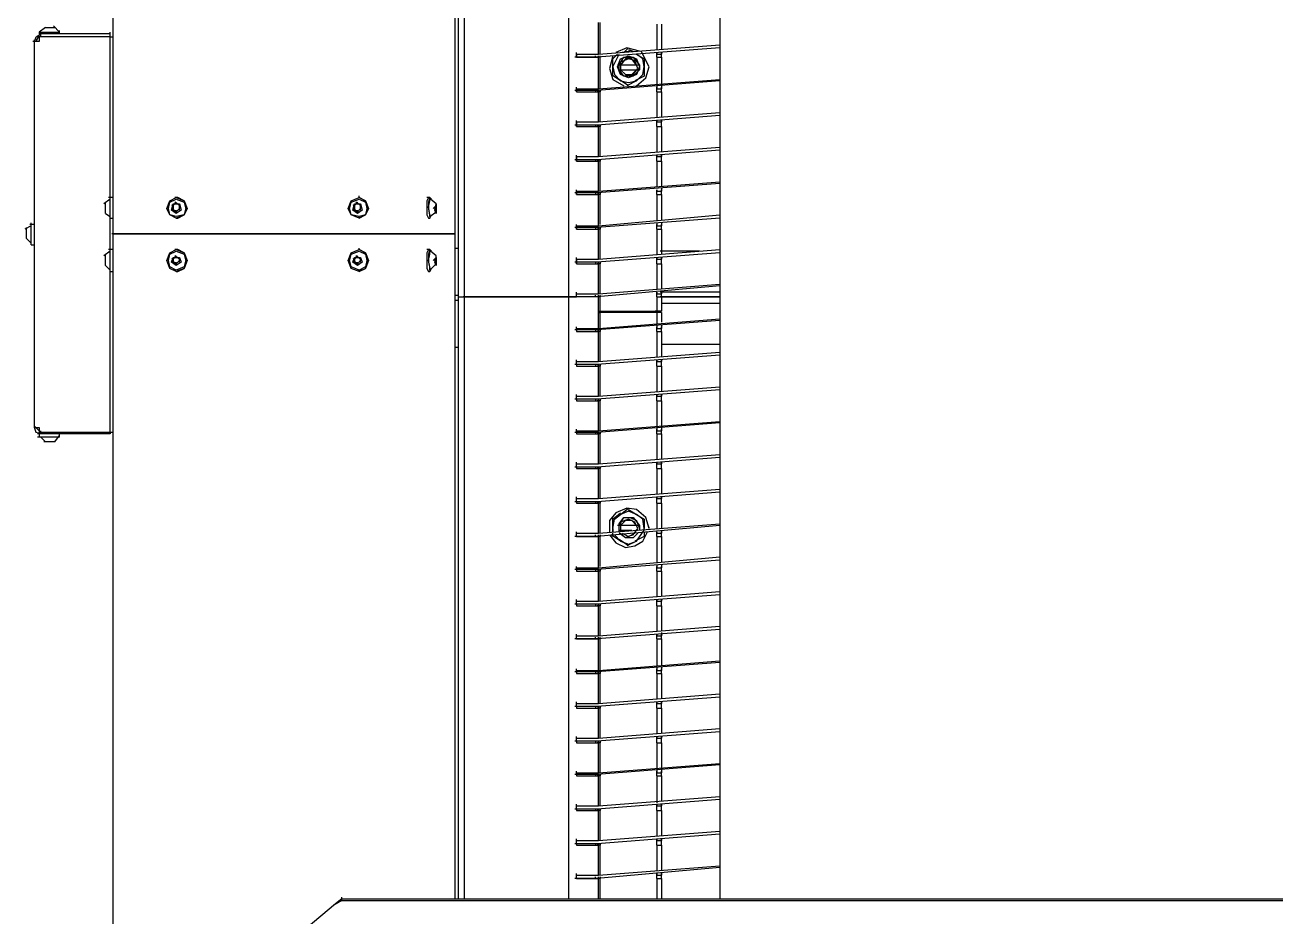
# Model space of a CAD drawing. Header units: inches. Extents: x 144 to 9879, y -166 to 6992.
# Drawn here: x 326 to 1276, y 947 to 1625 of the extents above; entities that cross this region are included whole.
import ezdxf

# ---------------------------------------------------------------- set-up
doc = ezdxf.new("R2010")
doc.units = ezdxf.units.IN
doc.header["$MEASUREMENT"] = 0

msp = doc.modelspace()

# ---------------------------------------------------------------- linework, layer by layer
at = {"color": 7}
for points in [[(393.06, 1466.3), (393.06, 2951.53)], [(652.97, 1466.3), (652.97, 2547.88)], [(655.37, 1418.39), (655.37, 2547.88)], [(660.16, 1418.39), (660.16, 2547.88)], [(739.21, 2459.25), (739.21, 1418.39)], [(854.19, 2182.57), (854.19, 960.85)], [(761.97, 1602.85), (761.97, 1626.8)], [(763.16, 1602.85), (763.16, 1626.8)], [(806.28, 1625.61), (806.28, 1606.44)], [(809.88, 1625.61), (809.88, 1606.44)], [(333.17, 1612.43), (334.37, 1616.02), (337.96, 1618.42)], [(334.37, 1612.43), (336.76, 1617.22)], [(336.76, 1616.02), (334.37, 1613.63)], [(390.66, 1616.02), (335.56, 1616.02)], [(341.55, 1623.21), (336.76, 1619.62)], [(336.76, 1619.62), (352.33, 1619.62)], [(336.76, 1619.62), (336.76, 1618.42)], [(336.76, 1618.42), (337.96, 1618.42)], [(390.66, 1618.42), (336.76, 1618.42)], [(390.66, 1616.02), (336.76, 1616.02)], [(336.76, 1616.02), (336.76, 1612.43)], [(337.96, 1616.02), (337.96, 1619.62)], [(337.96, 1616.02), (337.96, 1617.22)], [(341.55, 1623.21), (348.74, 1623.21)], [(352.33, 1619.62), (347.54, 1624.41)], [(352.33, 1618.42), (352.33, 1620.81)], [(390.66, 1616.02), (390.66, 1619.62)], [(390.66, 1492.65), (390.66, 1617.22)], [(390.66, 1616.02), (390.66, 1617.22)], [(390.66, 1492.65), (390.66, 1617.22)], [(390.66, 1616.02), (393.06, 1616.02)], [(336.76, 1612.43), (331.97, 1612.43)], [(333.17, 1318.98), (333.17, 1613.63)], [(854.19, 1607.64), (760.77, 1600.45)], [(761.97, 1602.85), (854.19, 1610.04)], [(793.11, 1605.24), (783.53, 1607.64), (775.14, 1604.05)], [(781.13, 1604.05), (784.72, 1607.64)], [(784.72, 1606.44), (788.32, 1605.24)], [(761.97, 1600.45), (744, 1600.45)], [(745.2, 1600.45), (745.2, 1604.05)], [(745.2, 1602.85), (745.2, 1604.05)], [(745.2, 1602.85), (761.97, 1602.85)], [(745.2, 1602.85), (745.2, 1600.45)], [(745.2, 1600.45), (745.2, 1601.65)], [(745.2, 1600.45), (761.97, 1600.45)], [(759.57, 1600.45), (759.57, 1601.65)], [(763.16, 1600.45), (760.77, 1600.45)], [(761.97, 1576.5), (761.97, 1601.65)], [(763.16, 1576.5), (763.16, 1601.65)], [(763.16, 1600.45), (763.16, 1601.65)], [(772.75, 1601.65), (770.35, 1592.07), (772.75, 1583.68), (781.13, 1578.89)], [(772.75, 1599.26), (776.34, 1602.85)], [(772.75, 1593.27), (777.54, 1602.85)], [(772.75, 1593.27), (772.75, 1600.45)], [(793.11, 1593.27), (790.71, 1587.28), (784.72, 1584.88), (778.74, 1587.28), (776.34, 1593.27), (778.74, 1599.26), (784.72, 1601.65), (790.71, 1599.26), (793.11, 1593.27)], [(777.54, 1594.46), (781.13, 1600.45), (788.32, 1600.45), (793.11, 1594.46)], [(790.71, 1594.46), (787.12, 1599.26), (782.33, 1599.26), (778.74, 1594.46)], [(783.53, 1586.08), (788.32, 1587.28), (791.91, 1592.07), (789.52, 1598.06), (784.72, 1599.26), (778.74, 1596.86), (778.74, 1590.87)], [(785.92, 1605.24), (779.93, 1604.05)], [(796.7, 1593.27), (795.5, 1599.26), (790.71, 1602.85)], [(790.71, 1602.85), (796.7, 1599.26)], [(800.3, 1593.27), (794.31, 1605.24)], [(796.7, 1599.26), (796.7, 1593.27)], [(806.28, 1600.45), (806.28, 1604.05)], [(806.28, 1604.05), (806.28, 1602.85)], [(806.28, 1602.85), (809.88, 1602.85)], [(806.28, 1600.45), (806.28, 1580.09)], [(806.28, 1600.45), (809.88, 1600.45)], [(809.88, 1600.45), (809.88, 1604.05)], [(809.88, 1604.05), (809.88, 1602.85)], [(809.88, 1600.45), (809.88, 1580.09)], [(778.74, 1582.49), (771.55, 1587.28)], [(772.75, 1586.08), (772.75, 1594.46)], [(772.75, 1593.27), (773.94, 1587.28), (778.74, 1582.49)], [(778.74, 1594.46), (776.34, 1594.46)], [(777.54, 1590.87), (777.54, 1595.66)], [(790.71, 1594.46), (777.54, 1594.46)], [(793.11, 1590.87), (788.32, 1586.08), (781.13, 1586.08), (777.54, 1590.87)], [(777.54, 1590.87), (778.74, 1590.87)], [(778.74, 1590.87), (790.71, 1590.87)], [(778.74, 1590.87), (782.33, 1587.28), (787.12, 1587.28), (790.71, 1590.87)], [(793.11, 1594.46), (789.52, 1594.46)], [(790.71, 1578.89), (797.9, 1584.88), (800.3, 1593.27)], [(790.71, 1582.49), (795.5, 1587.28), (796.7, 1593.27)], [(790.71, 1590.87), (793.11, 1590.87)], [(793.11, 1594.46), (793.11, 1590.87)], [(796.7, 1593.27), (796.7, 1586.08)], [(745.2, 1575.3), (745.2, 1577.7)], [(745.2, 1576.5), (745.2, 1577.7)], [(854.19, 1582.49), (760.77, 1575.3)], [(761.97, 1576.5), (854.19, 1583.68)], [(784.72, 1578.89), (777.54, 1583.68)], [(778.74, 1582.49), (784.72, 1581.29), (790.71, 1582.49)], [(790.71, 1582.49), (783.53, 1578.89)], [(796.7, 1586.08), (789.52, 1582.49)], [(806.28, 1578.89), (806.28, 1576.5)], [(806.28, 1574.1), (806.28, 1577.7)], [(809.88, 1578.89), (809.88, 1576.5)], [(809.88, 1574.1), (809.88, 1577.7)], [(761.97, 1575.3), (744, 1575.3)], [(745.2, 1576.5), (761.97, 1576.5)], [(745.2, 1576.5), (745.2, 1574.1)], [(745.2, 1574.1), (745.2, 1575.3)], [(745.2, 1574.1), (761.97, 1574.1)], [(759.57, 1575.3), (759.57, 1574.1)], [(763.16, 1574.1), (760.77, 1574.1)], [(761.97, 1551.34), (761.97, 1575.3)], [(763.16, 1551.34), (763.16, 1575.3)], [(763.16, 1575.3), (763.16, 1574.1)], [(806.28, 1576.5), (809.88, 1576.5)], [(806.28, 1574.1), (806.28, 1554.94)], [(806.28, 1574.1), (809.88, 1574.1)], [(809.88, 1574.1), (809.88, 1554.94)], [(761.97, 1551.34), (854.19, 1558.53)], [(761.97, 1548.95), (744, 1548.95)], [(745.2, 1548.95), (745.2, 1552.54)], [(745.2, 1551.34), (745.2, 1552.54)], [(745.2, 1551.34), (761.97, 1551.34)], [(745.2, 1551.34), (745.2, 1547.75)], [(745.2, 1547.75), (745.2, 1548.95)], [(759.57, 1548.95), (759.57, 1547.75)], [(854.19, 1556.14), (760.77, 1548.95)], [(761.97, 1524.99), (761.97, 1548.95)], [(763.16, 1524.99), (763.16, 1548.95)], [(763.16, 1548.95), (763.16, 1547.75)], [(806.28, 1547.75), (806.28, 1552.54)], [(806.28, 1552.54), (806.28, 1551.34)], [(806.28, 1551.34), (809.88, 1551.34)], [(809.88, 1547.75), (809.88, 1552.54)], [(809.88, 1552.54), (809.88, 1551.34)], [(745.2, 1547.75), (761.97, 1547.75)], [(763.16, 1547.75), (760.77, 1547.75)], [(806.28, 1547.75), (806.28, 1528.59)], [(806.28, 1547.75), (809.88, 1547.75)], [(809.88, 1547.75), (809.88, 1528.59)], [(854.19, 1529.78), (760.77, 1522.6)], [(761.97, 1524.99), (854.19, 1532.18)], [(761.97, 1522.6), (744, 1522.6)], [(745.2, 1522.6), (745.2, 1526.19)], [(745.2, 1524.99), (745.2, 1526.19)], [(745.2, 1524.99), (761.97, 1524.99)], [(745.2, 1524.99), (745.2, 1521.4)], [(745.2, 1521.4), (745.2, 1522.6)], [(745.2, 1521.4), (761.97, 1521.4)], [(759.57, 1522.6), (759.57, 1521.4)], [(763.16, 1521.4), (760.77, 1521.4)], [(761.97, 1498.64), (761.97, 1522.6)], [(763.16, 1498.64), (763.16, 1522.6)], [(763.16, 1522.6), (763.16, 1521.4)], [(806.28, 1521.4), (806.28, 1526.19)], [(806.28, 1526.19), (806.28, 1524.99)], [(806.28, 1524.99), (809.88, 1524.99)], [(806.28, 1521.4), (806.28, 1502.24)], [(806.28, 1521.4), (809.88, 1521.4)], [(809.88, 1521.4), (809.88, 1526.19)], [(809.88, 1526.19), (809.88, 1524.99)], [(809.88, 1521.4), (809.88, 1502.24)], [(854.19, 1504.63), (760.77, 1497.45)], [(761.97, 1498.64), (854.19, 1505.83)], [(390.66, 1492.65), (385.87, 1489.06)], [(393.06, 1493.85), (389.46, 1493.85)], [(390.66, 1478.28), (390.66, 1495.05)], [(440.97, 1478.28), (436.18, 1480.68), (433.78, 1485.47), (436.18, 1491.46), (440.97, 1493.85), (446.96, 1491.46), (449.35, 1485.47), (446.96, 1480.68), (440.97, 1478.28)], [(440.97, 1492.65), (446.96, 1490.26), (448.15, 1485.47), (446.96, 1480.68), (440.97, 1479.48), (436.18, 1480.68), (434.98, 1485.47), (436.18, 1490.26), (440.97, 1492.65)], [(442.16, 1493.85), (439.77, 1493.85)], [(442.16, 1478.28), (446.96, 1480.68), (449.35, 1485.47), (446.96, 1491.46), (442.16, 1493.85)], [(579.91, 1478.28), (573.92, 1480.68), (571.52, 1485.47), (573.92, 1491.46), (579.91, 1493.85), (584.7, 1491.46), (587.09, 1485.47), (584.7, 1480.68), (579.91, 1478.28)], [(579.91, 1492.65), (584.7, 1490.26), (585.9, 1485.47), (584.7, 1480.68), (579.91, 1479.48), (573.92, 1480.68), (572.72, 1485.47), (573.92, 1490.26), (579.91, 1492.65)], [(579.91, 1493.85), (579.91, 1495.05)], [(579.91, 1478.28), (584.7, 1480.68), (587.09, 1485.47), (584.7, 1491.46), (579.91, 1493.85)], [(632.61, 1493.85), (631.41, 1491.46), (631.41, 1480.68), (632.61, 1478.28)], [(633.81, 1493.85), (631.41, 1493.85)], [(638.6, 1489.06), (632.61, 1493.85)], [(635, 1492.65), (633.81, 1493.85), (632.61, 1490.26), (632.61, 1485.47), (633.81, 1479.48), (633.81, 1478.28)], [(633.81, 1479.48), (633.81, 1480.68), (632.61, 1486.67), (633.81, 1491.46), (633.81, 1492.65)], [(761.97, 1497.45), (744, 1497.45)], [(745.2, 1497.45), (745.2, 1499.84)], [(745.2, 1498.64), (745.2, 1499.84)], [(745.2, 1498.64), (761.97, 1498.64)], [(745.2, 1498.64), (745.2, 1496.25)], [(745.2, 1496.25), (745.2, 1497.45)], [(745.2, 1496.25), (761.97, 1496.25)], [(759.57, 1497.45), (759.57, 1496.25)], [(763.16, 1496.25), (760.77, 1496.25)], [(761.97, 1472.29), (761.97, 1497.45)], [(763.16, 1473.49), (763.16, 1497.45)], [(763.16, 1497.45), (763.16, 1496.25)], [(806.28, 1496.25), (806.28, 1499.84)], [(806.28, 1499.84), (806.28, 1498.64)], [(806.28, 1498.64), (809.88, 1498.64)], [(806.28, 1496.25), (806.28, 1475.89)], [(806.28, 1496.25), (809.88, 1496.25)], [(809.88, 1501.04), (809.88, 1498.64)], [(809.88, 1496.25), (809.88, 1499.84)], [(809.88, 1496.25), (809.88, 1477.08)], [(387.07, 1481.87), (387.07, 1490.26)], [(440.97, 1489.06), (437.37, 1487.86)], [(440.97, 1489.06), (437.37, 1487.86)], [(440.97, 1481.87), (437.37, 1484.27), (438.57, 1489.06), (443.36, 1489.06), (444.56, 1484.27), (440.97, 1481.87)], [(440.97, 1483.07), (437.37, 1485.47)], [(438.57, 1487.86), (440.97, 1490.26)], [(438.57, 1487.86), (438.57, 1489.06)], [(438.57, 1487.86), (438.57, 1489.06)], [(438.57, 1487.86), (438.57, 1489.06)], [(438.57, 1484.27), (438.57, 1489.06)], [(438.57, 1487.86), (438.57, 1489.06)], [(438.57, 1487.86), (438.57, 1484.27)], [(438.57, 1487.86), (438.57, 1484.27)], [(438.57, 1484.27), (438.57, 1485.47)], [(438.57, 1484.27), (438.57, 1485.47)], [(438.57, 1484.27), (438.57, 1485.47)], [(438.57, 1484.27), (438.57, 1485.47)], [(438.57, 1484.27), (440.97, 1483.07)], [(438.57, 1484.27), (440.97, 1483.07)], [(443.36, 1487.86), (439.77, 1490.26)], [(443.36, 1487.86), (439.77, 1490.26)], [(440.97, 1489.06), (440.97, 1490.26)], [(440.97, 1483.07), (443.36, 1485.47)], [(440.97, 1483.07), (443.36, 1485.47)], [(440.97, 1483.07), (440.97, 1484.27)], [(440.97, 1483.07), (440.97, 1484.27)], [(443.36, 1487.86), (443.36, 1489.06)], [(443.36, 1484.27), (443.36, 1489.06)], [(443.36, 1484.27), (443.36, 1489.06)], [(443.36, 1484.27), (443.36, 1485.47)], [(578.71, 1489.06), (575.12, 1487.86)], [(578.71, 1489.06), (575.12, 1487.86)], [(578.71, 1481.87), (575.12, 1484.27), (576.31, 1489.06), (581.1, 1489.06), (582.3, 1484.27), (578.71, 1481.87)], [(578.71, 1483.07), (575.12, 1485.47)], [(576.31, 1487.86), (578.71, 1490.26)], [(576.31, 1487.86), (576.31, 1489.06)], [(576.31, 1487.86), (576.31, 1489.06)], [(576.31, 1487.86), (576.31, 1489.06)], [(576.31, 1484.27), (576.31, 1489.06)], [(576.31, 1487.86), (576.31, 1489.06)], [(576.31, 1487.86), (576.31, 1484.27)], [(576.31, 1487.86), (576.31, 1484.27)], [(576.31, 1484.27), (576.31, 1485.47)], [(576.31, 1484.27), (576.31, 1485.47)], [(576.31, 1484.27), (576.31, 1485.47)], [(576.31, 1484.27), (576.31, 1485.47)], [(576.31, 1484.27), (578.71, 1483.07)], [(576.31, 1484.27), (578.71, 1483.07)], [(581.1, 1487.86), (577.51, 1490.26)], [(581.1, 1487.86), (577.51, 1490.26)], [(578.71, 1489.06), (578.71, 1490.26)], [(578.71, 1483.07), (581.1, 1485.47)], [(578.71, 1483.07), (581.1, 1485.47)], [(578.71, 1483.07), (578.71, 1484.27)], [(578.71, 1483.07), (578.71, 1484.27)], [(581.1, 1487.86), (581.1, 1489.06)], [(581.1, 1484.27), (581.1, 1489.06)], [(581.1, 1484.27), (581.1, 1489.06)], [(581.1, 1484.27), (581.1, 1485.47)], [(633.81, 1479.48), (638.6, 1483.07)], [(638.6, 1487.86), (636.2, 1485.47)], [(638.6, 1481.87), (637.4, 1484.27), (638.6, 1489.06), (638.6, 1481.87)], [(637.4, 1485.47), (637.4, 1486.67)], [(637.4, 1485.47), (638.6, 1485.47)], [(637.4, 1485.47), (638.6, 1485.47)], [(637.4, 1485.47), (638.6, 1483.07)], [(638.6, 1487.86), (638.6, 1489.06)], [(638.6, 1487.86), (638.6, 1489.06)], [(638.6, 1487.86), (638.6, 1489.06)], [(638.6, 1485.47), (638.6, 1489.06)], [(638.6, 1487.86), (638.6, 1489.06)], [(638.6, 1485.47), (638.6, 1489.06)], [(638.6, 1487.86), (638.6, 1489.06)], [(638.6, 1485.47), (638.6, 1486.67)], [(638.6, 1483.07), (638.6, 1486.67)], [(638.6, 1483.07), (638.6, 1486.67)], [(638.6, 1483.07), (638.6, 1484.27)], [(638.6, 1483.07), (638.6, 1484.27)], [(638.6, 1483.07), (638.6, 1484.27)], [(638.6, 1483.07), (638.6, 1484.27)], [(333.17, 1473.49), (329.57, 1473.49)], [(330.77, 1457.92), (330.77, 1474.69)], [(387.07, 1481.87), (390.66, 1479.48)], [(390.66, 1453.13), (390.66, 1480.68)], [(390.66, 1453.13), (390.66, 1480.68)], [(390.66, 1478.28), (393.06, 1478.28)], [(440.97, 1478.28), (442.16, 1478.28)], [(579.91, 1478.28), (579.91, 1479.48)], [(632.61, 1478.28), (633.81, 1478.28)], [(633.81, 1479.48), (633.81, 1480.68)], [(633.81, 1478.28), (635, 1480.68)], [(745.2, 1471.09), (745.2, 1473.49)], [(745.2, 1472.29), (745.2, 1473.49)], [(854.19, 1478.28), (760.77, 1471.09)], [(761.97, 1472.29), (854.19, 1480.68)], [(806.28, 1474.69), (806.28, 1472.29)], [(806.28, 1469.9), (806.28, 1473.49)], [(809.88, 1474.69), (809.88, 1472.29)], [(809.88, 1469.9), (809.88, 1473.49)], [(330.77, 1472.29), (325.98, 1469.9)], [(327.18, 1462.71), (327.18, 1471.09)], [(396.65, 1466.3), (391.86, 1466.3)], [(393.06, 832.69), (393.06, 1467.5)], [(393.06, 1466.3), (396.65, 1466.3)], [(617.04, 1466.3), (395.45, 1466.3)], [(396.65, 1466.3), (617.04, 1466.3)], [(623.03, 1466.3), (615.84, 1466.3)], [(617.04, 1466.3), (623.03, 1466.3)], [(652.97, 1466.3), (621.83, 1466.3)], [(623.03, 1466.3), (652.97, 1466.3)], [(652.97, 960.85), (652.97, 1467.5)], [(761.97, 1471.09), (744, 1471.09)], [(745.2, 1472.29), (761.97, 1472.29)], [(745.2, 1472.29), (745.2, 1469.9)], [(745.2, 1469.9), (745.2, 1471.09)], [(745.2, 1469.9), (761.97, 1469.9)], [(759.57, 1471.09), (759.57, 1469.9)], [(763.16, 1469.9), (760.77, 1469.9)], [(761.97, 1447.14), (761.97, 1471.09)], [(763.16, 1447.14), (763.16, 1471.09)], [(763.16, 1471.09), (763.16, 1469.9)], [(806.28, 1472.29), (809.88, 1472.29)], [(806.28, 1469.9), (806.28, 1450.73)], [(806.28, 1469.9), (809.88, 1469.9)], [(809.88, 1469.9), (809.88, 1450.73)], [(327.18, 1462.71), (330.77, 1459.12)], [(330.77, 1457.92), (333.17, 1457.92)], [(393.06, 1454.33), (389.46, 1454.33)], [(390.66, 1437.56), (390.66, 1455.52)], [(440.97, 1437.56), (436.18, 1439.95), (433.78, 1445.94), (436.18, 1451.93), (440.97, 1454.33), (446.96, 1451.93), (449.35, 1445.94), (446.96, 1439.95), (440.97, 1437.56)], [(442.16, 1454.33), (439.77, 1454.33)], [(442.16, 1437.56), (446.96, 1439.95), (449.35, 1445.94), (446.96, 1451.93), (442.16, 1454.33)], [(579.91, 1437.56), (573.92, 1439.95), (571.52, 1445.94), (573.92, 1451.93), (579.91, 1454.33), (584.7, 1451.93), (587.09, 1445.94), (584.7, 1439.95), (579.91, 1437.56)], [(579.91, 1454.33), (579.91, 1455.52)], [(579.91, 1437.56), (584.7, 1439.95), (587.09, 1445.94), (584.7, 1451.93), (579.91, 1454.33)], [(632.61, 1454.33), (631.41, 1451.93), (631.41, 1439.95), (632.61, 1437.56)], [(633.81, 1454.33), (631.41, 1454.33)], [(635, 1453.13), (633.81, 1454.33), (632.61, 1450.73), (632.61, 1444.74), (633.81, 1439.95), (633.81, 1437.56)], [(638.6, 1449.53), (632.61, 1454.33)], [(652.97, 1455.52), (655.37, 1455.52)], [(761.97, 1447.14), (854.19, 1454.33)], [(390.66, 1453.13), (385.87, 1449.53)], [(387.07, 1442.35), (387.07, 1450.73)], [(440.97, 1438.75), (436.18, 1441.15), (434.98, 1445.94), (436.18, 1450.73), (440.97, 1453.13), (446.96, 1450.73), (448.15, 1445.94), (446.96, 1441.15), (440.97, 1438.75)], [(440.97, 1448.34), (437.37, 1447.14)], [(440.97, 1448.34), (437.37, 1447.14)], [(440.97, 1442.35), (437.37, 1444.74), (438.57, 1448.34), (443.36, 1448.34), (444.56, 1444.74), (440.97, 1442.35)], [(440.97, 1443.55), (437.37, 1445.94)], [(438.57, 1447.14), (440.97, 1449.53)], [(438.57, 1447.14), (438.57, 1448.34)], [(438.57, 1447.14), (438.57, 1448.34)], [(438.57, 1447.14), (438.57, 1448.34)], [(438.57, 1444.74), (438.57, 1448.34)], [(438.57, 1447.14), (438.57, 1448.34)], [(438.57, 1447.14), (438.57, 1444.74)], [(438.57, 1447.14), (438.57, 1444.74)], [(438.57, 1444.74), (438.57, 1445.94)], [(438.57, 1444.74), (438.57, 1445.94)], [(438.57, 1444.74), (438.57, 1445.94)], [(438.57, 1444.74), (438.57, 1445.94)], [(438.57, 1444.74), (440.97, 1443.55)], [(438.57, 1444.74), (440.97, 1443.55)], [(443.36, 1447.14), (439.77, 1449.53)], [(443.36, 1447.14), (439.77, 1449.53)], [(440.97, 1448.34), (440.97, 1449.53)], [(440.97, 1443.55), (443.36, 1445.94)], [(440.97, 1443.55), (443.36, 1445.94)], [(440.97, 1443.55), (440.97, 1444.74)], [(440.97, 1443.55), (440.97, 1444.74)], [(443.36, 1447.14), (443.36, 1448.34)], [(443.36, 1444.74), (443.36, 1448.34)], [(443.36, 1444.74), (443.36, 1448.34)], [(443.36, 1444.74), (443.36, 1445.94)], [(579.91, 1438.75), (573.92, 1441.15), (572.72, 1445.94), (573.92, 1450.73), (579.91, 1453.13), (584.7, 1450.73), (585.9, 1445.94), (584.7, 1441.15), (579.91, 1438.75)], [(578.71, 1448.34), (575.12, 1447.14)], [(578.71, 1448.34), (575.12, 1447.14)], [(578.71, 1442.35), (575.12, 1444.74), (576.31, 1448.34), (581.1, 1448.34), (582.3, 1444.74), (578.71, 1442.35)], [(578.71, 1443.55), (575.12, 1445.94)], [(576.31, 1447.14), (578.71, 1449.53)], [(576.31, 1447.14), (576.31, 1448.34)], [(576.31, 1447.14), (576.31, 1448.34)], [(576.31, 1447.14), (576.31, 1448.34)], [(576.31, 1444.74), (576.31, 1448.34)], [(576.31, 1447.14), (576.31, 1448.34)], [(576.31, 1447.14), (576.31, 1444.74)], [(576.31, 1447.14), (576.31, 1444.74)], [(576.31, 1444.74), (576.31, 1445.94)], [(576.31, 1444.74), (576.31, 1445.94)], [(576.31, 1444.74), (576.31, 1445.94)], [(576.31, 1444.74), (576.31, 1445.94)], [(576.31, 1444.74), (578.71, 1443.55)], [(576.31, 1444.74), (578.71, 1443.55)], [(581.1, 1447.14), (577.51, 1449.53)], [(581.1, 1447.14), (577.51, 1449.53)], [(578.71, 1448.34), (578.71, 1449.53)], [(578.71, 1443.55), (581.1, 1445.94)], [(578.71, 1443.55), (581.1, 1445.94)], [(578.71, 1443.55), (578.71, 1444.74)], [(578.71, 1443.55), (578.71, 1444.74)], [(581.1, 1447.14), (581.1, 1448.34)], [(581.1, 1444.74), (581.1, 1448.34)], [(581.1, 1444.74), (581.1, 1448.34)], [(581.1, 1444.74), (581.1, 1445.94)], [(633.81, 1438.75), (633.81, 1441.15), (632.61, 1445.94), (633.81, 1450.73), (633.81, 1453.13)], [(638.6, 1448.34), (636.2, 1445.94)], [(638.6, 1442.35), (637.4, 1444.74), (638.6, 1448.34), (638.6, 1442.35)], [(637.4, 1445.94), (637.4, 1447.14)], [(637.4, 1445.94), (638.6, 1445.94)], [(637.4, 1445.94), (638.6, 1445.94)], [(637.4, 1445.94), (638.6, 1443.55)], [(638.6, 1448.34), (638.6, 1449.53)], [(638.6, 1448.34), (638.6, 1449.53)], [(638.6, 1448.34), (638.6, 1449.53)], [(638.6, 1445.94), (638.6, 1449.53)], [(638.6, 1448.34), (638.6, 1449.53)], [(638.6, 1445.94), (638.6, 1449.53)], [(638.6, 1448.34), (638.6, 1449.53)], [(638.6, 1445.94), (638.6, 1447.14)], [(638.6, 1443.55), (638.6, 1447.14)], [(638.6, 1443.55), (638.6, 1447.14)], [(638.6, 1443.55), (638.6, 1444.74)], [(638.6, 1443.55), (638.6, 1444.74)], [(638.6, 1443.55), (638.6, 1444.74)], [(638.6, 1443.55), (638.6, 1444.74)], [(761.97, 1444.74), (744, 1444.74)], [(745.2, 1444.74), (745.2, 1448.34)], [(745.2, 1447.14), (745.2, 1448.34)], [(745.2, 1447.14), (761.97, 1447.14)], [(745.2, 1447.14), (745.2, 1443.55)], [(745.2, 1443.55), (745.2, 1444.74)], [(759.57, 1444.74), (759.57, 1443.55)], [(854.19, 1451.93), (760.77, 1444.74)], [(761.97, 1420.79), (761.97, 1444.74)], [(763.16, 1420.79), (763.16, 1444.74)], [(763.16, 1444.74), (763.16, 1443.55)], [(806.28, 1443.55), (806.28, 1448.34)], [(806.28, 1448.34), (806.28, 1447.14)], [(806.28, 1447.14), (809.88, 1447.14)], [(838.62, 1453.13), (808.68, 1453.13)], [(809.88, 1443.55), (809.88, 1448.34)], [(809.88, 1448.34), (809.88, 1447.14)], [(387.07, 1442.35), (390.66, 1438.75)], [(390.66, 1315.39), (390.66, 1439.95)], [(390.66, 1315.39), (390.66, 1439.95)], [(390.66, 1437.56), (393.06, 1437.56)], [(440.97, 1437.56), (442.16, 1437.56)], [(579.91, 1437.56), (579.91, 1438.75)], [(632.61, 1437.56), (633.81, 1437.56)], [(633.81, 1438.75), (638.6, 1443.55)], [(633.81, 1437.56), (635, 1439.95)], [(633.81, 1438.75), (633.81, 1439.95)], [(745.2, 1443.55), (761.97, 1443.55)], [(763.16, 1443.55), (760.77, 1443.55)], [(806.28, 1443.55), (806.28, 1424.38)], [(806.28, 1443.55), (809.88, 1443.55)], [(809.88, 1443.55), (809.88, 1424.38)], [(854.19, 1426.78), (760.77, 1418.39)], [(761.97, 1420.79), (854.19, 1427.98)], [(652.97, 1419.59), (655.37, 1419.59)], [(652.97, 1416), (655.37, 1416)], [(655.37, 960.85), (655.37, 1419.59)], [(655.37, 1418.39), (660.16, 1418.39)], [(655.37, 1418.39), (660.16, 1418.39)], [(664.95, 1418.39), (658.96, 1418.39)], [(660.16, 960.85), (660.16, 1419.59)], [(660.16, 1418.39), (664.95, 1418.39)], [(730.83, 1418.39), (663.75, 1418.39)], [(664.95, 1418.39), (730.83, 1418.39)], [(739.21, 1418.39), (729.63, 1418.39)], [(730.83, 1418.39), (739.21, 1418.39)], [(745.2, 1418.39), (738.01, 1418.39)], [(739.21, 1418.39), (739.21, 960.85)], [(739.21, 1418.39), (745.2, 1418.39)], [(761.97, 1418.39), (744, 1418.39)], [(761.97, 1418.39), (744, 1418.39)], [(745.2, 1418.39), (745.2, 1421.99)], [(745.2, 1420.79), (761.97, 1420.79)], [(745.2, 1418.39), (745.2, 1419.59)], [(759.57, 1418.39), (759.57, 1419.59)], [(763.16, 1418.39), (760.77, 1418.39)], [(761.97, 1394.44), (761.97, 1419.59)], [(763.16, 1407.61), (763.16, 1419.59)], [(763.16, 1418.39), (763.16, 1419.59)], [(806.28, 1418.39), (806.28, 1421.99)], [(806.28, 1421.99), (806.28, 1420.79)], [(806.28, 1420.79), (809.88, 1420.79)], [(806.28, 1418.39), (806.28, 1407.61)], [(806.28, 1418.39), (809.88, 1418.39)], [(854.19, 1421.99), (808.68, 1421.99)], [(854.19, 1418.39), (808.68, 1418.39)], [(809.88, 1423.18), (809.88, 1420.79)], [(809.88, 1418.39), (809.88, 1421.99)], [(809.88, 1418.39), (809.88, 1407.61)], [(809.88, 1418.39), (854.19, 1418.39)], [(761.97, 1407.61), (763.16, 1407.61)], [(761.97, 1406.42), (763.16, 1406.42)], [(766.76, 1406.42), (761.97, 1406.42)], [(763.16, 1394.44), (763.16, 1407.61)], [(763.16, 1407.61), (766.76, 1407.61)], [(802.69, 1406.42), (765.56, 1406.42)], [(766.76, 1407.61), (802.69, 1407.61)], [(806.28, 1406.42), (801.49, 1406.42)], [(802.69, 1407.61), (806.28, 1407.61)], [(809.88, 1407.61), (805.09, 1407.61)], [(809.88, 1406.42), (805.09, 1406.42)], [(806.28, 1406.42), (806.28, 1398.03)], [(809.88, 1413.6), (854.19, 1413.6)], [(809.88, 1406.42), (809.88, 1399.23)], [(854.19, 1400.43), (760.77, 1393.24)], [(761.97, 1394.44), (854.19, 1401.62)], [(806.28, 1396.83), (806.28, 1394.44)], [(809.88, 1396.83), (809.88, 1394.44)], [(761.97, 1393.24), (744, 1393.24)], [(745.2, 1393.24), (745.2, 1395.64)], [(745.2, 1394.44), (761.97, 1394.44)], [(745.2, 1393.24), (745.2, 1392.04)], [(745.2, 1392.04), (761.97, 1392.04)], [(759.57, 1393.24), (759.57, 1392.04)], [(763.16, 1392.04), (760.77, 1392.04)], [(761.97, 1369.28), (761.97, 1393.24)], [(763.16, 1393.24), (763.16, 1392.04)], [(763.16, 1369.28), (763.16, 1393.24)], [(806.28, 1392.04), (806.28, 1395.64)], [(806.28, 1394.44), (809.88, 1394.44)], [(806.28, 1392.04), (806.28, 1372.88)], [(806.28, 1392.04), (809.88, 1392.04)], [(809.88, 1392.04), (809.88, 1395.64)], [(809.88, 1392.04), (809.88, 1372.88)], [(652.97, 1380.06), (655.37, 1380.06)], [(809.88, 1382.46), (854.19, 1382.46)], [(745.2, 1366.89), (745.2, 1370.48)], [(745.2, 1369.28), (761.97, 1369.28)], [(854.19, 1374.08), (760.77, 1366.89)], [(761.97, 1369.28), (854.19, 1376.47)], [(806.28, 1370.48), (806.28, 1369.28)], [(806.28, 1365.69), (806.28, 1370.48)], [(806.28, 1369.28), (809.88, 1369.28)], [(809.88, 1370.48), (809.88, 1369.28)], [(809.88, 1365.69), (809.88, 1370.48)], [(761.97, 1366.89), (744, 1366.89)], [(745.2, 1366.89), (745.2, 1365.69)], [(745.2, 1365.69), (761.97, 1365.69)], [(759.57, 1366.89), (759.57, 1365.69)], [(763.16, 1365.69), (760.77, 1365.69)], [(761.97, 1342.93), (761.97, 1366.89)], [(763.16, 1366.89), (763.16, 1365.69)], [(763.16, 1342.93), (763.16, 1366.89)], [(806.28, 1365.69), (806.28, 1346.53)], [(806.28, 1365.69), (809.88, 1365.69)], [(809.88, 1365.69), (809.88, 1346.53)], [(761.97, 1342.93), (854.19, 1350.12)], [(761.97, 1340.54), (744, 1340.54)], [(745.2, 1340.54), (745.2, 1344.13)], [(745.2, 1342.93), (761.97, 1342.93)], [(745.2, 1340.54), (745.2, 1339.34)], [(759.57, 1340.54), (759.57, 1339.34)], [(854.19, 1347.72), (760.77, 1340.54)], [(761.97, 1316.58), (761.97, 1340.54)], [(763.16, 1340.54), (763.16, 1339.34)], [(763.16, 1316.58), (763.16, 1340.54)], [(806.28, 1344.13), (806.28, 1342.93)], [(806.28, 1339.34), (806.28, 1344.13)], [(806.28, 1342.93), (809.88, 1342.93)], [(809.88, 1344.13), (809.88, 1342.93)], [(809.88, 1339.34), (809.88, 1344.13)], [(745.2, 1339.34), (761.97, 1339.34)], [(763.16, 1339.34), (760.77, 1339.34)], [(806.28, 1339.34), (806.28, 1320.18)], [(806.28, 1339.34), (809.88, 1339.34)], [(809.88, 1339.34), (809.88, 1320.18)], [(854.19, 1322.57), (760.77, 1315.39)], [(761.97, 1316.58), (854.19, 1323.77)], [(336.76, 1316.58), (333.17, 1320.18)], [(333.17, 1318.98), (336.76, 1318.98)], [(337.96, 1314.19), (334.37, 1315.39), (333.17, 1318.98)], [(335.56, 1317.78), (336.76, 1316.58)], [(337.96, 1314.19), (335.56, 1314.19)], [(352.33, 1311.79), (335.56, 1311.79)], [(336.76, 1318.98), (336.76, 1315.39)], [(336.76, 1315.39), (390.66, 1315.39)], [(390.66, 1315.39), (336.76, 1315.39)], [(336.76, 1314.19), (336.76, 1311.79)], [(390.66, 1314.19), (336.76, 1314.19)], [(337.96, 1315.39), (337.96, 1316.58)], [(337.96, 1315.39), (337.96, 1314.19)], [(337.96, 1311.79), (341.55, 1308.2)], [(348.74, 1308.2), (352.33, 1312.99)], [(352.33, 1311.79), (352.33, 1315.39)], [(393.06, 1315.39), (389.46, 1315.39)], [(390.66, 1315.39), (390.66, 1316.58)], [(390.66, 1315.39), (390.66, 1314.19)], [(761.97, 1315.39), (744, 1315.39)], [(745.2, 1315.39), (745.2, 1317.78)], [(745.2, 1316.58), (761.97, 1316.58)], [(745.2, 1315.39), (745.2, 1314.19)], [(745.2, 1314.19), (761.97, 1314.19)], [(759.57, 1315.39), (759.57, 1314.19)], [(763.16, 1314.19), (760.77, 1314.19)], [(761.97, 1291.43), (761.97, 1315.39)], [(763.16, 1315.39), (763.16, 1314.19)], [(763.16, 1291.43), (763.16, 1315.39)], [(806.28, 1318.98), (806.28, 1316.58)], [(806.28, 1314.19), (806.28, 1317.78)], [(806.28, 1316.58), (809.88, 1316.58)], [(806.28, 1314.19), (806.28, 1295.02)], [(806.28, 1314.19), (809.88, 1314.19)], [(809.88, 1318.98), (809.88, 1316.58)], [(809.88, 1314.19), (809.88, 1317.78)], [(809.88, 1314.19), (809.88, 1295.02)], [(348.74, 1308.2), (340.35, 1308.2)], [(745.2, 1289.03), (745.2, 1292.63)], [(854.19, 1296.22), (760.77, 1289.03)], [(761.97, 1291.43), (854.19, 1298.62)], [(806.28, 1292.63), (806.28, 1291.43)], [(806.28, 1287.84), (806.28, 1292.63)], [(809.88, 1292.63), (809.88, 1291.43)], [(809.88, 1287.84), (809.88, 1292.63)], [(761.97, 1289.03), (744, 1289.03)], [(745.2, 1291.43), (761.97, 1291.43)], [(745.2, 1289.03), (745.2, 1287.84)], [(745.2, 1287.84), (761.97, 1287.84)], [(759.57, 1289.03), (759.57, 1287.84)], [(763.16, 1287.84), (760.77, 1287.84)], [(761.97, 1265.08), (761.97, 1289.03)], [(763.16, 1289.03), (763.16, 1287.84)], [(763.16, 1265.08), (763.16, 1289.03)], [(806.28, 1291.43), (809.88, 1291.43)], [(806.28, 1287.84), (806.28, 1268.67)], [(806.28, 1287.84), (809.88, 1287.84)], [(809.88, 1287.84), (809.88, 1268.67)], [(745.2, 1262.68), (745.2, 1266.28)], [(745.2, 1265.08), (761.97, 1265.08)], [(854.19, 1269.87), (760.77, 1262.68)], [(761.97, 1265.08), (854.19, 1272.27)], [(806.28, 1266.28), (806.28, 1265.08)], [(806.28, 1261.49), (806.28, 1266.28)], [(806.28, 1265.08), (809.88, 1265.08)], [(809.88, 1266.28), (809.88, 1265.08)], [(809.88, 1261.49), (809.88, 1266.28)], [(761.97, 1262.68), (744, 1262.68)], [(745.2, 1262.68), (745.2, 1261.49)], [(745.2, 1261.49), (761.97, 1261.49)], [(759.57, 1262.68), (759.57, 1261.49)], [(763.16, 1261.49), (760.77, 1261.49)], [(761.97, 1238.73), (761.97, 1262.68)], [(763.16, 1262.68), (763.16, 1261.49)], [(763.16, 1238.73), (763.16, 1262.68)], [(800.3, 1242.32), (797.9, 1250.71), (790.71, 1256.69), (783.53, 1257.89), (775.14, 1254.3), (770.35, 1248.31), (770.35, 1239.93)], [(772.75, 1249.51), (778.74, 1254.3)], [(778.74, 1253.1), (784.72, 1257.89)], [(790.71, 1253.1), (784.72, 1255.5), (778.74, 1253.1)], [(784.72, 1256.69), (790.71, 1253.1)], [(806.28, 1261.49), (806.28, 1242.32)], [(806.28, 1261.49), (809.88, 1261.49)], [(809.88, 1261.49), (809.88, 1242.32)], [(854.19, 1244.72), (760.77, 1236.33)], [(761.97, 1238.73), (854.19, 1245.91)], [(772.75, 1242.32), (773.94, 1249.51), (778.74, 1253.1)], [(772.75, 1242.32), (772.75, 1250.71)], [(778.74, 1244.72), (776.34, 1244.72)], [(777.54, 1244.72), (781.13, 1250.71), (788.32, 1250.71), (793.11, 1244.72)], [(777.54, 1239.93), (777.54, 1245.91), (781.13, 1250.71), (785.92, 1250.71), (790.71, 1248.31), (793.11, 1242.32)], [(777.54, 1241.12), (777.54, 1245.91)], [(790.71, 1244.72), (777.54, 1244.72)], [(783.53, 1236.33), (788.32, 1237.53), (791.91, 1242.32), (789.52, 1247.11), (784.72, 1249.51), (778.74, 1247.11), (778.74, 1241.12)], [(790.71, 1244.72), (787.12, 1248.31), (782.33, 1248.31), (778.74, 1244.72)], [(793.11, 1244.72), (789.52, 1244.72)], [(796.7, 1242.32), (795.5, 1249.51), (790.71, 1253.1)], [(790.71, 1253.1), (796.7, 1249.51)], [(793.11, 1244.72), (793.11, 1241.12)], [(796.7, 1249.51), (796.7, 1242.32)], [(761.97, 1236.33), (744, 1236.33)], [(745.2, 1236.33), (745.2, 1239.93)], [(745.2, 1238.73), (761.97, 1238.73)], [(745.2, 1236.33), (745.2, 1237.53)], [(745.2, 1236.33), (761.97, 1236.33)], [(759.57, 1236.33), (759.57, 1237.53)], [(763.16, 1236.33), (760.77, 1236.33)], [(761.97, 1212.38), (761.97, 1237.53)], [(763.16, 1237.53), (763.16, 1236.33)], [(763.16, 1213.58), (763.16, 1237.53)], [(770.35, 1237.53), (775.14, 1231.54), (782.33, 1227.95), (789.52, 1229.15), (795.5, 1232.74), (799.1, 1239.93)], [(778.74, 1232.74), (771.55, 1237.53)], [(772.75, 1239.93), (772.75, 1243.52)], [(772.75, 1242.32), (772.75, 1239.93)], [(772.75, 1236.33), (772.75, 1238.73)], [(773.94, 1237.53), (778.74, 1232.74)], [(777.54, 1239.93), (777.54, 1242.32)], [(777.54, 1241.12), (778.74, 1241.12)], [(791.91, 1238.73), (788.32, 1235.14), (782.33, 1235.14), (777.54, 1238.73)], [(778.74, 1241.12), (787.12, 1241.12)], [(778.74, 1241.12), (778.74, 1239.93)], [(791.91, 1238.73), (788.32, 1235.14), (782.33, 1235.14), (778.74, 1238.73)], [(779.93, 1238.73), (784.72, 1236.33), (789.52, 1238.73)], [(796.7, 1236.33), (789.52, 1232.74)], [(790.71, 1232.74), (796.7, 1241.12)], [(793.11, 1242.32), (793.11, 1241.12)], [(796.7, 1241.12), (796.7, 1243.52)], [(796.7, 1239.93), (796.7, 1236.33)], [(800.3, 1242.32), (800.3, 1243.52)], [(806.28, 1239.93), (806.28, 1238.73)], [(806.28, 1236.33), (806.28, 1239.93)], [(806.28, 1238.73), (809.88, 1238.73)], [(806.28, 1236.33), (806.28, 1215.97)], [(806.28, 1236.33), (809.88, 1236.33)], [(809.88, 1241.12), (809.88, 1238.73)], [(809.88, 1236.33), (809.88, 1239.93)], [(809.88, 1236.33), (809.88, 1217.17)], [(784.72, 1229.15), (777.54, 1233.94)], [(778.74, 1232.74), (784.72, 1230.34), (790.71, 1232.74)], [(790.71, 1232.74), (783.53, 1229.15)], [(854.19, 1218.37), (760.77, 1211.18)], [(761.97, 1212.38), (854.19, 1220.76)], [(761.97, 1211.18), (744, 1211.18)], [(745.2, 1211.18), (745.2, 1213.58)], [(745.2, 1212.38), (761.97, 1212.38)], [(745.2, 1211.18), (745.2, 1209.98)], [(745.2, 1209.98), (761.97, 1209.98)], [(759.57, 1211.18), (759.57, 1209.98)], [(763.16, 1209.98), (760.77, 1209.98)], [(761.97, 1187.22), (761.97, 1211.18)], [(763.16, 1211.18), (763.16, 1209.98)], [(763.16, 1187.22), (763.16, 1211.18)], [(806.28, 1214.77), (806.28, 1212.38)], [(806.28, 1209.98), (806.28, 1213.58)], [(806.28, 1212.38), (809.88, 1212.38)], [(806.28, 1209.98), (806.28, 1190.82)], [(806.28, 1209.98), (809.88, 1209.98)], [(809.88, 1214.77), (809.88, 1212.38)], [(809.88, 1209.98), (809.88, 1213.58)], [(809.88, 1209.98), (809.88, 1190.82)], [(745.2, 1184.83), (745.2, 1188.42)], [(854.19, 1192.02), (760.77, 1184.83)], [(761.97, 1187.22), (854.19, 1194.41)], [(806.28, 1188.42), (806.28, 1187.22)], [(806.28, 1183.63), (806.28, 1188.42)], [(809.88, 1188.42), (809.88, 1187.22)], [(809.88, 1183.63), (809.88, 1188.42)], [(761.97, 1184.83), (744, 1184.83)], [(745.2, 1187.22), (761.97, 1187.22)], [(745.2, 1184.83), (745.2, 1183.63)], [(745.2, 1183.63), (761.97, 1183.63)], [(759.57, 1184.83), (759.57, 1183.63)], [(763.16, 1183.63), (760.77, 1183.63)], [(761.97, 1160.87), (761.97, 1184.83)], [(763.16, 1184.83), (763.16, 1183.63)], [(763.16, 1160.87), (763.16, 1184.83)], [(806.28, 1187.22), (809.88, 1187.22)], [(806.28, 1183.63), (806.28, 1164.47)], [(806.28, 1183.63), (809.88, 1183.63)], [(809.88, 1183.63), (809.88, 1164.47)], [(745.2, 1158.48), (745.2, 1162.07)], [(745.2, 1160.87), (761.97, 1160.87)], [(745.2, 1158.48), (745.2, 1159.68)], [(759.57, 1158.48), (759.57, 1159.68)], [(854.19, 1165.66), (760.77, 1158.48)], [(761.97, 1160.87), (854.19, 1168.06)], [(761.97, 1134.52), (761.97, 1159.68)], [(763.16, 1158.48), (763.16, 1159.68)], [(763.16, 1134.52), (763.16, 1159.68)], [(806.28, 1162.07), (806.28, 1160.87)], [(806.28, 1158.48), (806.28, 1162.07)], [(806.28, 1160.87), (809.88, 1160.87)], [(809.88, 1163.27), (809.88, 1160.87)], [(809.88, 1158.48), (809.88, 1162.07)], [(761.97, 1158.48), (744, 1158.48)], [(745.2, 1158.48), (761.97, 1158.48)], [(763.16, 1158.48), (760.77, 1158.48)], [(806.28, 1158.48), (806.28, 1138.12)], [(806.28, 1158.48), (809.88, 1158.48)], [(809.88, 1158.48), (809.88, 1138.12)], [(854.19, 1140.51), (760.77, 1133.33)], [(761.97, 1134.52), (854.19, 1141.71)], [(761.97, 1133.33), (744, 1133.33)], [(745.2, 1133.33), (745.2, 1135.72)], [(745.2, 1134.52), (761.97, 1134.52)], [(745.2, 1133.33), (745.2, 1132.13)], [(745.2, 1132.13), (761.97, 1132.13)], [(759.57, 1133.33), (759.57, 1132.13)], [(763.16, 1132.13), (760.77, 1132.13)], [(761.97, 1109.37), (761.97, 1133.33)], [(763.16, 1133.33), (763.16, 1132.13)], [(763.16, 1109.37), (763.16, 1133.33)], [(806.28, 1136.92), (806.28, 1134.52)], [(806.28, 1132.13), (806.28, 1135.72)], [(806.28, 1134.52), (809.88, 1134.52)], [(806.28, 1132.13), (806.28, 1112.96)], [(806.28, 1132.13), (809.88, 1132.13)], [(809.88, 1136.92), (809.88, 1134.52)], [(809.88, 1132.13), (809.88, 1135.72)], [(809.88, 1132.13), (809.88, 1112.96)], [(854.19, 1114.16), (760.77, 1106.97)], [(761.97, 1109.37), (854.19, 1116.56)], [(761.97, 1106.97), (744, 1106.97)], [(745.2, 1106.97), (745.2, 1110.57)], [(745.2, 1109.37), (761.97, 1109.37)], [(745.2, 1106.97), (745.2, 1105.78)], [(745.2, 1105.78), (761.97, 1105.78)], [(759.57, 1106.97), (759.57, 1105.78)], [(763.16, 1105.78), (760.77, 1105.78)], [(761.97, 1083.02), (761.97, 1106.97)], [(763.16, 1106.97), (763.16, 1105.78)], [(763.16, 1083.02), (763.16, 1106.97)], [(806.28, 1110.57), (806.28, 1109.37)], [(806.28, 1105.78), (806.28, 1110.57)], [(806.28, 1109.37), (809.88, 1109.37)], [(806.28, 1105.78), (806.28, 1086.61)], [(806.28, 1105.78), (809.88, 1105.78)], [(809.88, 1110.57), (809.88, 1109.37)], [(809.88, 1105.78), (809.88, 1110.57)], [(809.88, 1105.78), (809.88, 1086.61)], [(745.2, 1080.62), (745.2, 1084.22)], [(854.19, 1087.81), (760.77, 1080.62)], [(761.97, 1083.02), (854.19, 1090.21)], [(806.28, 1084.22), (806.28, 1083.02)], [(806.28, 1079.43), (806.28, 1084.22)], [(809.88, 1084.22), (809.88, 1083.02)], [(809.88, 1079.43), (809.88, 1084.22)], [(761.97, 1080.62), (744, 1080.62)], [(745.2, 1083.02), (761.97, 1083.02)], [(745.2, 1080.62), (745.2, 1079.43)], [(745.2, 1079.43), (761.97, 1079.43)], [(759.57, 1080.62), (759.57, 1079.43)], [(763.16, 1079.43), (760.77, 1079.43)], [(761.97, 1056.67), (761.97, 1080.62)], [(763.16, 1080.62), (763.16, 1079.43)], [(763.16, 1056.67), (763.16, 1080.62)], [(806.28, 1083.02), (809.88, 1083.02)], [(806.28, 1079.43), (806.28, 1060.26)], [(806.28, 1079.43), (809.88, 1079.43)], [(809.88, 1079.43), (809.88, 1060.26)], [(761.97, 1055.47), (744, 1055.47)], [(745.2, 1055.47), (745.2, 1057.87)], [(745.2, 1056.67), (761.97, 1056.67)], [(745.2, 1055.47), (745.2, 1054.27)], [(759.57, 1055.47), (759.57, 1054.27)], [(854.19, 1062.66), (760.77, 1055.47)], [(761.97, 1056.67), (854.19, 1063.85)], [(761.97, 1031.52), (761.97, 1055.47)], [(763.16, 1055.47), (763.16, 1054.27)], [(763.16, 1031.52), (763.16, 1055.47)], [(806.28, 1059.06), (806.28, 1056.67)], [(806.28, 1054.27), (806.28, 1057.87)], [(806.28, 1056.67), (809.88, 1056.67)], [(809.88, 1059.06), (809.88, 1056.67)], [(809.88, 1054.27), (809.88, 1057.87)], [(745.2, 1054.27), (761.97, 1054.27)], [(763.16, 1054.27), (760.77, 1054.27)], [(806.28, 1054.27), (806.28, 1033.91)], [(806.28, 1054.27), (809.88, 1054.27)], [(809.88, 1054.27), (809.88, 1035.11)], [(854.19, 1036.31), (760.77, 1029.12)], [(761.97, 1031.52), (854.19, 1038.7)], [(761.97, 1029.12), (744, 1029.12)], [(745.2, 1029.12), (745.2, 1032.71)], [(745.2, 1031.52), (761.97, 1031.52)], [(745.2, 1029.12), (745.2, 1027.92)], [(745.2, 1027.92), (761.97, 1027.92)], [(759.57, 1029.12), (759.57, 1027.92)], [(763.16, 1027.92), (760.77, 1027.92)], [(761.97, 1005.16), (761.97, 1029.12)], [(763.16, 1029.12), (763.16, 1027.92)], [(763.16, 1005.16), (763.16, 1029.12)], [(806.28, 1032.71), (806.28, 1031.52)], [(806.28, 1027.92), (806.28, 1032.71)], [(806.28, 1031.52), (809.88, 1031.52)], [(806.28, 1027.92), (806.28, 1008.76)], [(806.28, 1027.92), (809.88, 1027.92)], [(809.88, 1032.71), (809.88, 1031.52)], [(809.88, 1027.92), (809.88, 1032.71)], [(809.88, 1027.92), (809.88, 1008.76)], [(854.19, 1009.96), (760.77, 1002.77)], [(761.97, 1005.16), (854.19, 1012.35)], [(761.97, 1002.77), (744, 1002.77)], [(745.2, 1002.77), (745.2, 1006.36)], [(745.2, 1005.16), (761.97, 1005.16)], [(745.2, 1002.77), (745.2, 1001.57)], [(745.2, 1001.57), (761.97, 1001.57)], [(759.57, 1002.77), (759.57, 1001.57)], [(763.16, 1001.57), (760.77, 1001.57)], [(761.97, 978.81), (761.97, 1002.77)], [(763.16, 1002.77), (763.16, 1001.57)], [(763.16, 978.81), (763.16, 1002.77)], [(806.28, 1006.36), (806.28, 1005.16)], [(806.28, 1001.57), (806.28, 1006.36)], [(806.28, 1005.16), (809.88, 1005.16)], [(806.28, 1001.57), (806.28, 982.41)], [(806.28, 1001.57), (809.88, 1001.57)], [(809.88, 1006.36), (809.88, 1005.16)], [(809.88, 1001.57), (809.88, 1006.36)], [(809.88, 1001.57), (809.88, 982.41)], [(745.2, 976.42), (745.2, 980.01)], [(745.2, 978.81), (761.97, 978.81)], [(854.19, 984.8), (760.77, 976.42)], [(761.97, 978.81), (854.19, 986)], [(806.28, 980.01), (806.28, 978.81)], [(806.28, 976.42), (806.28, 980.01)], [(806.28, 978.81), (809.88, 978.81)], [(809.88, 981.21), (809.88, 978.81)], [(809.88, 976.42), (809.88, 980.01)], [(761.97, 976.42), (744, 976.42)], [(745.2, 976.42), (745.2, 977.62)], [(745.2, 976.42), (761.97, 976.42)], [(759.57, 976.42), (759.57, 977.62)], [(763.16, 976.42), (760.77, 976.42)], [(761.97, 960.85), (761.97, 977.62)], [(763.16, 977.62), (763.16, 976.42)], [(763.16, 960.85), (763.16, 977.62)], [(806.28, 976.42), (806.28, 960.85)], [(806.28, 976.42), (809.88, 976.42)], [(809.88, 976.42), (809.88, 960.85)], [(566.73, 960.85), (560.74, 956.06)], [(566.73, 959.65), (560.74, 956.06)], [(566.73, 959.65), (566.73, 962.05)], [(566.73, 960.85), (2354.99, 960.85)], [(566.73, 959.65), (2354.99, 959.65)], [(412.22, 831.49), (561.94, 957.25)]]:
    msp.add_lwpolyline(points, dxfattribs=at)

doc.saveas('drawing.dxf')
